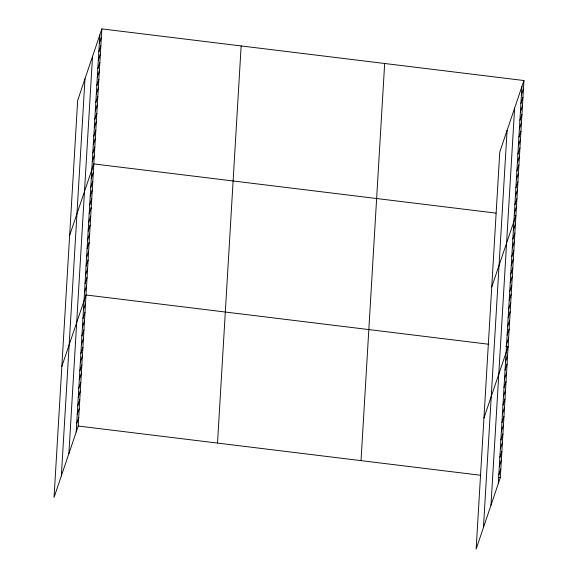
<?xml version="1.0" encoding="UTF-8"?>
<svg xmlns="http://www.w3.org/2000/svg" width="578" height="578" viewBox="0 0 578 578"><rect width="100%" height="100%" fill="white"/><g stroke="black" fill="none" stroke-linecap="round" stroke-linejoin="round"><path stroke-width="0.87" d="M61.355 475.875L84.995 78.738M68.883 453.636L92.523 56.492M76.188 432.048L99.828 34.904M101.858 28.9L77.683 100.326L54.043 497.463L78.218 426.037L101.858 28.9L523.957 80.537L500.317 477.674L476.142 549.1L499.782 151.963L523.957 80.537M217.516 443.08L241.149 45.937M361.026 460.637L384.666 63.493M483.446 527.512L507.087 130.375M490.975 505.273L514.615 108.129M498.279 483.685L521.92 86.541M99.322 43.343L101.36 37.339M98.824 51.782L100.854 45.778M98.318 60.22L100.355 54.216M97.819 68.659L99.849 62.655M97.314 77.105L99.351 71.094M96.815 85.544L98.845 79.533M96.309 93.983L98.347 87.972M95.811 102.422L97.841 96.41M95.305 110.86L97.342 104.856M94.806 119.299L96.837 113.295M94.301 127.738L96.331 121.734M93.802 136.177L95.832 130.173M93.296 144.616L95.327 138.612M92.798 153.054L94.828 147.05M92.292 161.493L94.322 155.489M69.649 235.354L93.824 163.928L496.018 213.13M91.273 178.667L93.304 172.663M90.753 187.409L92.783 181.398M90.233 196.144L92.263 190.14M89.713 204.879L91.743 198.875M89.193 213.622L91.223 207.61M88.672 222.357L90.703 216.353M88.152 231.092L90.182 225.088M87.632 239.827L89.662 233.823M87.112 248.569L89.142 242.558M86.592 257.304L88.622 251.3M86.071 266.039L88.102 260.035M85.551 274.781L87.581 268.77M85.031 283.516L87.061 277.512M84.511 292.251L86.541 286.247M61.846 366.409L86.021 294.982L488.215 344.185M83.47 309.729L85.501 303.717M82.95 318.464L84.98 312.46M82.43 327.199L84.46 321.195M81.91 335.941L83.94 329.93M81.39 344.676L83.42 338.672M80.869 353.411L82.9 347.407M80.349 362.146L82.379 356.142M79.829 370.888L81.859 364.877M79.309 379.623L81.339 373.619M78.789 388.358L80.819 382.354M78.268 397.1L80.299 391.089M77.748 405.835L79.778 399.832M77.228 414.57L79.258 408.567M76.708 423.306L78.738 417.302M521.421 94.98L523.451 88.976M520.915 103.419L522.953 97.415M520.417 111.857L522.447 105.853M519.911 120.296L521.948 114.292M519.412 128.742L521.443 122.731M518.907 137.181L520.937 131.17M518.408 145.62L520.438 139.609M517.902 154.059L519.933 148.047M517.404 162.497L519.434 156.486M516.898 170.936L518.928 164.932M516.392 179.375L518.43 173.371M515.894 187.814L517.924 181.81M515.388 196.253L517.426 190.249M514.89 204.691L516.92 198.688M514.384 213.13L516.421 207.126M491.741 286.991L515.916 215.565L514.261 215.363M513.365 230.304L515.395 224.3M512.845 239.046L514.875 233.035M512.325 247.781L514.355 241.777M511.805 256.516L513.835 250.512M511.284 265.259L513.315 259.247M510.764 273.994L512.794 267.99M510.244 282.729L512.274 276.725M509.724 291.464L511.754 285.46M509.204 300.206L511.234 294.195M508.683 308.941L510.714 302.937M508.163 317.676L510.193 311.672M507.643 326.418L509.673 320.407M507.123 335.153L509.153 329.149M506.603 343.888L508.64 337.884M483.938 418.046L508.12 346.619L505.627 346.316M505.562 361.366L507.6 355.354M505.042 370.101L507.079 364.097M504.522 378.836L506.559 372.832M504.002 387.578L506.039 381.567M503.481 396.313L505.519 390.309M502.961 405.048L504.999 399.044M502.441 413.783L504.478 407.779M501.921 422.525L503.958 416.514M501.401 431.26L503.438 425.256M500.88 439.995L502.918 433.991M500.36 448.73L502.398 442.726M499.84 457.473L501.877 451.469M499.32 466.208L501.357 460.204M498.8 474.943L500.837 468.939M78.218 426.037L480.419 475.239M498.655 477.471L500.317 477.674"/></g></svg>
